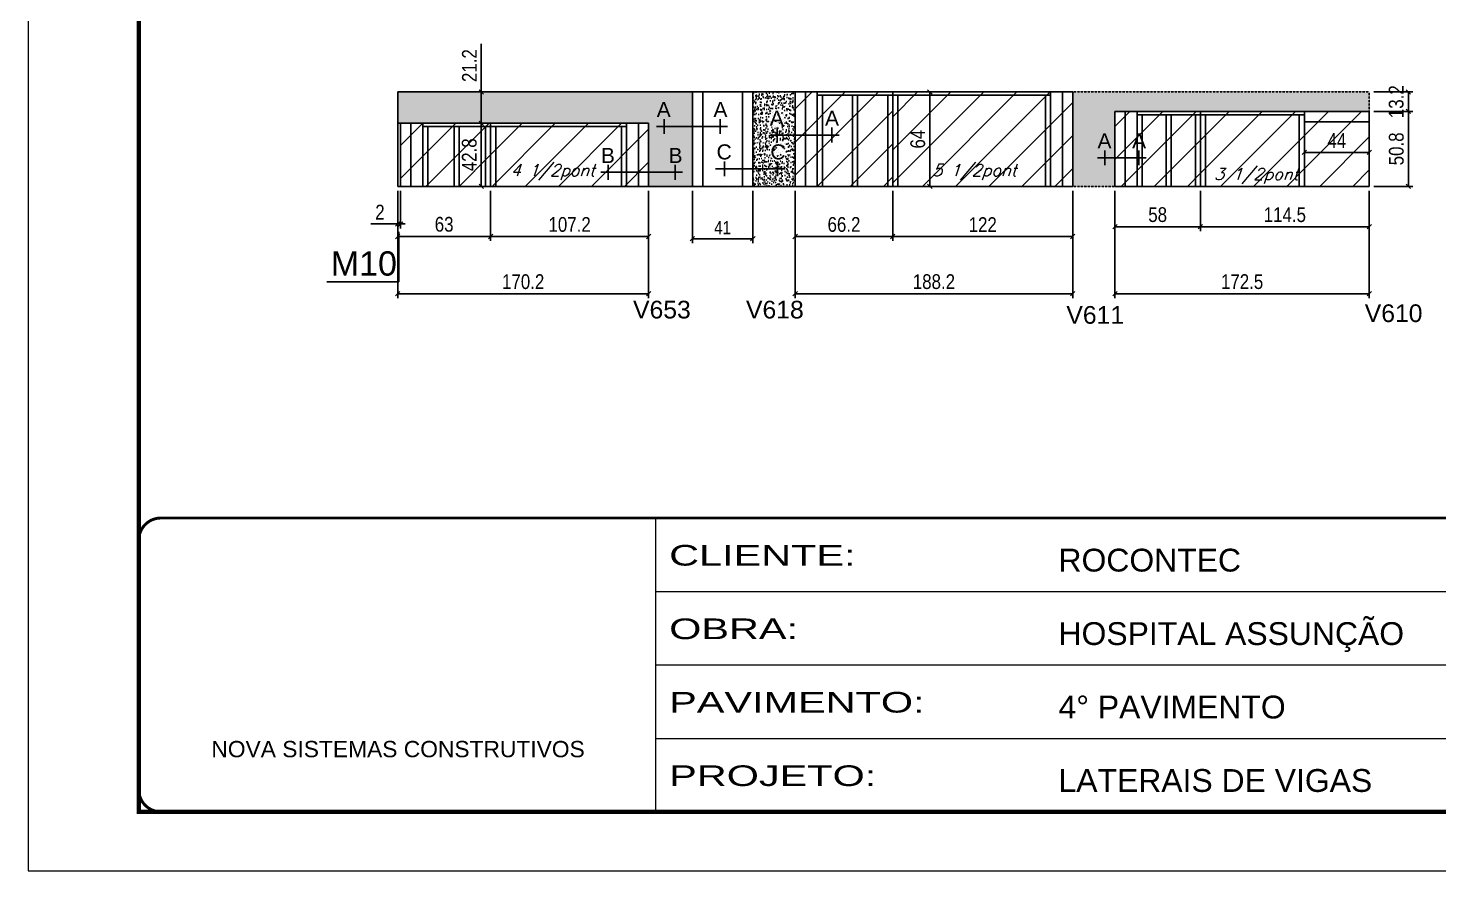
# Model space of a CAD drawing. Extents: x -20960 to -5926, y -2106 to 21915.
# Drawn here: x -9037 to -8080, y 7082 to 7654 of the extents above; entities that cross this region are included whole.
import ezdxf
from ezdxf.enums import TextEntityAlignment as Align

# ---------------------------------------------------------------- set-up
doc = ezdxf.new("R2010")
doc.units = 0
doc.linetypes.add('CONTINUO', pattern=[0])
doc.linetypes.add('DASHED', pattern=[0.75, 0.5, -0.25])
for name, color, linetype in [('5', 5, 'Continuous'), ('COTA', 241, 'Continuous'), ('detalhes', 4, 'Continuous'), ('NOMENCLATURA', 7, 'Continuous'), ('Painéis', 200, 'Continuous'), ('SARR_2.2x7', 40, 'Continuous'), ('SARR_3.5x7', 81, 'Continuous'), ('texto', 7, 'Continuous')]:
    doc.layers.add(name, color=color, linetype=linetype)
for name, color, linetype, lineweight in [('Folhas', 255, 'Continuous', 9), ('Hachura', 251, 'Continuous', 9), ('SARRAFO DE PRESSAO', 251, 'DASHED', 9)]:
    doc.layers.add(name, color=color, linetype=linetype, lineweight=lineweight)
doc.styles.add('ARIAL', font='arial.ttf')
doc.styles.add('COTA TECNICA', font='techl___.ttf', dxfattribs={"height": 10})
doc.styles.add('COTA TECNICA-50', font='techl___.ttf', dxfattribs={"height": 9})
doc.styles.add('Romans', font='romans.shx')
doc.styles.get("Standard").update_dxf_attribs({"font": 'arial.ttf'})
doc.styles.add('Tecnologia', font='')
doc.styles.get('Tecnologia').set_extended_font_data('Forgotten Futurist')
doc.dimstyles.new('COTA PAINEL-50', dxfattribs={"dimtxt": 9, "dimasz": 3, "dimexe": 3, "dimexo": 3, "dimgap": 3, "dimtad": 1, "dimdec": 1, "dimzin": 12, "dimdsep": 46, "dimtxsty": 'COTA TECNICA-50', "dimblk1": 'OBLIQUE', "dimblk2": 'OBLIQUE', "dimsah": 1, "dimcen": 0.9, "dimclrd": 4, "dimclre": 4, "dimclrt": 240, "dimadec": 1, "dimazin": 3, "dimtfac": 1, "dimtdec": 1, "dimtmove": 0, "dimatfit": 3, "dimfxl": 1, "dimtolj": 1, "dimtzin": 12, "dimarcsym": 0})
doc.dimstyles.new('PAINEL', dxfattribs={"dimtxt": 10, "dimasz": 3, "dimexe": 3, "dimexo": 3, "dimgap": 3, "dimtad": 1, "dimdec": 1, "dimzin": 12, "dimdsep": 46, "dimtxsty": 'COTA TECNICA', "dimblk1": 'OBLIQUE', "dimblk2": 'OBLIQUE', "dimsah": 1, "dimcen": 0.9, "dimclrd": 4, "dimclre": 4, "dimclrt": 240, "dimadec": 1, "dimazin": 3, "dimtfac": 1, "dimtdec": 1, "dimtmove": 0, "dimatfit": 3, "dimfxl": 1, "dimtolj": 1, "dimtzin": 12, "dimarcsym": 0})
pattern_1 = [(45, (-151002.773, -24254.175), (-11.2253202, 11.2253202), [])]
pattern_2 = [(50, (12456.408, 10028.157), (5.4655401, -0.4781726), [0.5715, -6.2865]), (355, (12456.408, 10028.157), (-1.0573026, 5.7317054), [0.4572, -5.0292175]), (100.451445, (12456.8634, 10028.117), (4.4082374, 5.2535326), [0.4857003, -5.3427073]), (46.1842, (12456.408, 10029.681), (8.1323712, -1.2612698), [0.85725, -9.42975]), (96.635558, (12457.0856, 10029.576), (7.122124, 7.4227837), [0.7285507, -8.0140682]), (351.18415, (12456.408, 10029.681), (7.122124, 7.4227837), [0.685799, -7.543792]), (21, (12457.17, 10029.3), (4.5484317, -3.0679559), [0.5715, -6.2865]), (326, (12457.17, 10029.3), (1.8540609, 5.525639), [0.4572, -5.0292]), (71.451445, (12457.549, 10029.044), (6.4024926, 2.4576831), [0.4857003, -5.3426981]), (37.5, (12456.4079, 10028.1568), (0.0926581, 2.53665117), [0, -4.96824, 0, -5.1054, 0, -5.04825]), (7.5, (12456.408, 10028.1568), (2.00458988, 3.00541724), [0, -2.91084, 0, -4.85394, 0, -1.92405]), (327.5, (12454.7086, 10028.1568), (4.06771786, -0.17186232), [0, -1.905, 0, -5.9436, 0, -7.8867]), (317.5, (12453.9466, 10028.157), (4.44387544, 0.76279473), [0, -2.4765, 0, -3.94716, 0, -5.6007])]

# ---------------------------------------------------------------- blocks, each defined once
blk = doc.blocks.new('9999999999')
at = {"color": 30, "linetype": 'CONTINUO'}
for p, q in [((98564.56, 34230.21), (98564.56, 34429.45)), ((98564.56, 34379.64), (99583.98, 34379.64)), ((98564.56, 34329.83), (99487.98, 34329.83)), ((98564.56, 34280.02), (99487.98, 34280.02))]:
    blk.add_line(p, q, dxfattribs=at)
at = {"color": 30, "linetype": 'CONTINUO', "const_width": 2}
blk.add_lwpolyline([(99583.98, 34230.21), (99583.98, 34414.45, 0.414214), (99568.98, 34429.45), (98228.98, 34429.45, 0.414214), (98213.98, 34414.45), (98213.98, 34245.21, 0.414214), (98228.98, 34230.21), (99583.98, 34230.21)], format="xyb", dxfattribs=at)
at = {"layer": 'Folhas'}
blk.add_lwpolyline([(98138.98, 34190.21), (99623.98, 34190.21), (99623.98, 35240.21), (98138.98, 35240.21)], close=True, dxfattribs=at)
at = {"layer": 'Folhas', "color": 30, "const_width": 3}
blk.add_lwpolyline([(98213.98, 34230.21), (99583.98, 34230.21), (99583.98, 35200.21), (98213.98, 35200.21)], close=True, dxfattribs=at)
at = {"color": 7, "linetype": 'Continuous', "ltscale": 5, "style": 'ARIAL'}
for s, height, p in [('ROCONTEC', 15.483, (98837.68, 34393.13)), ('HOSPITAL ASSUNÇÃO', 15.4829, (98837.68, 34343.32)), ('4° PAVIMENTO', 15.4829, (98837.68, 34293.51)), ('NOVA SISTEMAS CONSTRUTIVOS', 11.0592, (98263.19, 34267.21)), ('LATERAIS DE VIGAS', 15.4829, (98837.68, 34243.7))]:
    blk.add_text(s, height=height, dxfattribs=at).set_placement(p)
at = {"layer": 'Folhas', "color": 7, "style": 'Tecnologia', "width": 1.5}
for s, p in [('CLIENTE:', (98573.65, 34397.17)), ('OBRA:', (98573.65, 34347.31)), ('PAVIMENTO:', (98573.65, 34297.5)), ('PROJETO:', (98573.65, 34247.69))]:
    blk.add_text(s, height=14, dxfattribs=at).set_placement(p)
blk = doc.blocks.new('_Oblique')
at = {"color": 0, "linetype": 'ByBlock', "lineweight": -2}
blk.add_line((-0.5, -0.5), (0.5, 0.5), dxfattribs=at)
blk = doc.blocks.new('*D1857')
at = {"layer": 'COTA', "color": 4, "linetype": 'ByBlock', "lineweight": -2, "transparency": 16777216}
for p, q in [((-8300.06, 7543.63), (-8300.06, 7470.84)), ((-8127.56, 7543.63), (-8127.56, 7470.84)), ((-8300.06, 7473.84), (-8127.56, 7473.84))]:
    blk.add_line(p, q, dxfattribs=at)
at = {"layer": 'Defpoints', "color": 0, "linetype": 'ByBlock', "transparency": 16777216}
for p in [(-8300.06, 7546.63), (-8127.56, 7546.63), (-8127.56, 7473.84)]:
    blk.add_point(p, dxfattribs=at)
at = {"layer": 'COTA', "color": 4, "linetype": 'ByBlock', "lineweight": -2, "transparency": 16777216, "xscale": 3, "yscale": 3, "zscale": 3, "rotation": 180}
blk.add_blockref('_Oblique', (-8300.06, 7473.84), dxfattribs=at)
at = {"layer": 'COTA', "color": 4, "linetype": 'ByBlock', "lineweight": -2, "transparency": 16777216, "xscale": 3, "yscale": 3, "zscale": 3}
blk.add_blockref('_Oblique', (-8127.56, 7473.84), dxfattribs=at)
at = {"layer": 'COTA', "color": 240, "linetype": 'ByBlock', "transparency": 16777216, "insert": (-8213.81, 7481.95), "char_height": 10, "attachment_point": 5, "style": 'COTA TECNICA'}
blk.add_mtext('\\A1;172.5', dxfattribs=at)
blk = doc.blocks.new('*D1865')
at = {"layer": 'COTA', "color": 4, "lineweight": -2, "ltscale": 25, "transparency": 16777216}
for p, q in [((-8171.56, 7587.43), (-8171.56, 7566.61)), ((-8127.56, 7587.43), (-8127.56, 7566.61)), ((-8171.56, 7569.61), (-8127.56, 7569.61))]:
    blk.add_line(p, q, dxfattribs=at)
at = {"layer": 'Defpoints', "color": 0, "ltscale": 25, "transparency": 16777216}
for p in [(-8171.56, 7590.43), (-8127.56, 7590.43), (-8127.56, 7569.61)]:
    blk.add_point(p, dxfattribs=at)
at = {"layer": 'COTA', "color": 4, "lineweight": -2, "ltscale": 25, "transparency": 16777216, "xscale": 3, "yscale": 3, "zscale": 3, "rotation": 180}
blk.add_blockref('_Oblique', (-8171.56, 7569.61), dxfattribs=at)
at = {"layer": 'COTA', "color": 4, "lineweight": -2, "ltscale": 25, "transparency": 16777216, "xscale": 3, "yscale": 3, "zscale": 3}
blk.add_blockref('_Oblique', (-8127.56, 7569.61), dxfattribs=at)
at = {"layer": 'COTA', "color": 240, "ltscale": 25, "transparency": 16777216, "insert": (-8149.56, 7577.69), "char_height": 10, "attachment_point": 5, "style": 'COTA TECNICA'}
blk.add_mtext('\\A1;44', dxfattribs=at)
blk = doc.blocks.new('*D1866')
at = {"layer": 'COTA', "color": 4, "lineweight": -2, "ltscale": 25, "transparency": 16777216}
for p, q in [((-8242.06, 7543.63), (-8242.06, 7516.25)), ((-8127.56, 7543.63), (-8127.56, 7516.25)), ((-8242.06, 7519.25), (-8127.56, 7519.25))]:
    blk.add_line(p, q, dxfattribs=at)
at = {"layer": 'Defpoints', "color": 0, "ltscale": 25, "transparency": 16777216}
for p in [(-8242.06, 7546.63), (-8127.56, 7546.63), (-8127.56, 7519.25)]:
    blk.add_point(p, dxfattribs=at)
at = {"layer": 'COTA', "color": 4, "lineweight": -2, "ltscale": 25, "transparency": 16777216, "xscale": 3, "yscale": 3, "zscale": 3, "rotation": 180}
blk.add_blockref('_Oblique', (-8242.06, 7519.25), dxfattribs=at)
at = {"layer": 'COTA', "color": 4, "lineweight": -2, "ltscale": 25, "transparency": 16777216, "xscale": 3, "yscale": 3, "zscale": 3}
blk.add_blockref('_Oblique', (-8127.56, 7519.25), dxfattribs=at)
at = {"layer": 'COTA', "color": 240, "ltscale": 25, "transparency": 16777216, "insert": (-8184.81, 7527.36), "char_height": 10, "attachment_point": 5, "style": 'COTA TECNICA'}
blk.add_mtext('\\A1;114.5', dxfattribs=at)
blk = doc.blocks.new('*D1867')
at = {"layer": 'COTA', "color": 4, "lineweight": -2, "ltscale": 25, "transparency": 16777216}
for p, q in [((-8300.06, 7543.63), (-8300.06, 7516.25)), ((-8242.06, 7543.63), (-8242.06, 7516.25)), ((-8300.06, 7519.25), (-8242.06, 7519.25))]:
    blk.add_line(p, q, dxfattribs=at)
at = {"layer": 'Defpoints', "color": 0, "ltscale": 25, "transparency": 16777216}
for p in [(-8300.06, 7546.63), (-8242.06, 7546.63), (-8242.06, 7519.25)]:
    blk.add_point(p, dxfattribs=at)
at = {"layer": 'COTA', "color": 4, "lineweight": -2, "ltscale": 25, "transparency": 16777216, "xscale": 3, "yscale": 3, "zscale": 3, "rotation": 180}
blk.add_blockref('_Oblique', (-8300.06, 7519.25), dxfattribs=at)
at = {"layer": 'COTA', "color": 4, "lineweight": -2, "ltscale": 25, "transparency": 16777216, "xscale": 3, "yscale": 3, "zscale": 3}
blk.add_blockref('_Oblique', (-8242.06, 7519.25), dxfattribs=at)
at = {"layer": 'COTA', "color": 240, "ltscale": 25, "transparency": 16777216, "insert": (-8271.06, 7527.38), "char_height": 10, "attachment_point": 5, "style": 'COTA TECNICA'}
blk.add_mtext('\\A1;58', dxfattribs=at)
blk = doc.blocks.new('*D1839')
at = {"layer": 'COTA', "color": 4, "lineweight": -2, "ltscale": 25, "transparency": 16777216}
for p, q in [((-8124.56, 7597.43), (-8098.05, 7597.43)), ((-8101.05, 7546.63), (-8101.05, 7597.43)), ((-8124.56, 7546.63), (-8098.05, 7546.63))]:
    blk.add_line(p, q, dxfattribs=at)
at = {"layer": 'Defpoints', "color": 0, "ltscale": 25, "transparency": 16777216}
for p in [(-8127.56, 7597.43), (-8101.05, 7597.43), (-8127.56, 7546.63)]:
    blk.add_point(p, dxfattribs=at)
at = {"layer": 'COTA', "color": 4, "lineweight": -2, "ltscale": 25, "transparency": 16777216, "xscale": 3, "yscale": 3, "zscale": 3}
for p, rotation in [((-8101.05, 7597.43), 90), ((-8101.05, 7546.63), 270)]:
    blk.add_blockref('_Oblique', p, dxfattribs=dict(at, rotation=rotation))
at = {"layer": 'COTA', "color": 240, "ltscale": 25, "transparency": 16777216, "insert": (-8109.18, 7572.03), "char_height": 10, "attachment_point": 5, "rotation": 90, "style": 'COTA TECNICA'}
blk.add_mtext('\\A1;50.8', dxfattribs=at)
blk = doc.blocks.new('*D1840')
at = {"layer": 'COTA', "color": 4, "lineweight": -2, "ltscale": 25, "transparency": 16777216}
for p, q in [((-8124.56, 7610.63), (-8098.05, 7610.63)), ((-8101.05, 7597.43), (-8101.05, 7610.63)), ((-8124.56, 7597.43), (-8098.05, 7597.43))]:
    blk.add_line(p, q, dxfattribs=at)
at = {"layer": 'Defpoints', "color": 0, "ltscale": 25, "transparency": 16777216}
for p in [(-8127.56, 7610.63), (-8101.05, 7610.63), (-8127.56, 7597.43)]:
    blk.add_point(p, dxfattribs=at)
at = {"layer": 'COTA', "color": 4, "lineweight": -2, "ltscale": 25, "transparency": 16777216, "xscale": 3, "yscale": 3, "zscale": 3}
for p, rotation in [((-8101.05, 7610.63), 90), ((-8101.05, 7597.43), 270)]:
    blk.add_blockref('_Oblique', p, dxfattribs=dict(at, rotation=rotation))
at = {"layer": 'COTA', "color": 240, "ltscale": 25, "transparency": 16777216, "insert": (-8109.27, 7604.03), "char_height": 10, "attachment_point": 5, "rotation": 90, "style": 'COTA TECNICA'}
blk.add_mtext('\\A1;13.2', dxfattribs=at)
blk = doc.blocks.new('*D1875')
at = {"layer": 'COTA', "color": 4, "lineweight": -2, "ltscale": 25, "transparency": 16777216}
for p, q in [((-8786.44, 7543.63), (-8786.44, 7518.14)), ((-8784.44, 7543.63), (-8784.44, 7518.14)), ((-8786.44, 7521.14), (-8804.55, 7521.14)), ((-8784.44, 7521.14), (-8786.44, 7521.14)), ((-8784.44, 7521.14), (-8781.44, 7521.14))]:
    blk.add_line(p, q, dxfattribs=at)
at = {"layer": 'Defpoints', "color": 0, "ltscale": 25, "transparency": 16777216}
for p in [(-8786.44, 7546.63), (-8784.44, 7546.63), (-8786.44, 7521.14)]:
    blk.add_point(p, dxfattribs=at)
at = {"layer": 'COTA', "color": 4, "lineweight": -2, "ltscale": 25, "transparency": 16777216, "xscale": 3, "yscale": 3, "zscale": 3}
blk.add_blockref('_Oblique', (-8786.44, 7521.14), dxfattribs=at)
at = {"layer": 'COTA', "color": 4, "lineweight": -2, "ltscale": 25, "transparency": 16777216, "xscale": 3, "yscale": 3, "zscale": 3, "rotation": 180}
blk.add_blockref('_Oblique', (-8784.44, 7521.14), dxfattribs=at)
at = {"layer": 'COTA', "color": 240, "ltscale": 25, "transparency": 16777216, "insert": (-8798.49, 7529.14), "char_height": 10, "attachment_point": 5, "style": 'COTA TECNICA'}
blk.add_mtext('\\A1;2', dxfattribs=at)
blk = doc.blocks.new('*D1876')
at = {"layer": 'COTA', "color": 4, "lineweight": -2, "ltscale": 25, "transparency": 16777216}
for p, q in [((-8786.44, 7543.63), (-8786.44, 7509.62)), ((-8723.44, 7543.63), (-8723.44, 7509.62)), ((-8786.44, 7512.62), (-8723.44, 7512.62))]:
    blk.add_line(p, q, dxfattribs=at)
at = {"layer": 'Defpoints', "color": 0, "ltscale": 25, "transparency": 16777216}
for p in [(-8786.44, 7546.63), (-8723.44, 7546.63), (-8723.44, 7512.62)]:
    blk.add_point(p, dxfattribs=at)
at = {"layer": 'COTA', "color": 4, "lineweight": -2, "ltscale": 25, "transparency": 16777216, "xscale": 3, "yscale": 3, "zscale": 3, "rotation": 180}
blk.add_blockref('_Oblique', (-8786.44, 7512.62), dxfattribs=at)
at = {"layer": 'COTA', "color": 4, "lineweight": -2, "ltscale": 25, "transparency": 16777216, "xscale": 3, "yscale": 3, "zscale": 3}
blk.add_blockref('_Oblique', (-8723.44, 7512.62), dxfattribs=at)
at = {"layer": 'COTA', "color": 240, "ltscale": 25, "transparency": 16777216, "insert": (-8754.94, 7520.84), "char_height": 10, "attachment_point": 5, "style": 'COTA TECNICA'}
blk.add_mtext('\\A1;63', dxfattribs=at)
blk = doc.blocks.new('*D1877')
at = {"layer": 'COTA', "color": 4, "lineweight": -2, "ltscale": 25, "transparency": 16777216}
for p, q in [((-8723.44, 7543.63), (-8723.44, 7509.62)), ((-8616.24, 7543.63), (-8616.24, 7509.62)), ((-8723.44, 7512.62), (-8616.24, 7512.62))]:
    blk.add_line(p, q, dxfattribs=at)
at = {"layer": 'Defpoints', "color": 0, "ltscale": 25, "transparency": 16777216}
for p in [(-8723.44, 7546.63), (-8616.24, 7546.63), (-8616.24, 7512.62)]:
    blk.add_point(p, dxfattribs=at)
at = {"layer": 'COTA', "color": 4, "lineweight": -2, "ltscale": 25, "transparency": 16777216, "xscale": 3, "yscale": 3, "zscale": 3, "rotation": 180}
blk.add_blockref('_Oblique', (-8723.44, 7512.62), dxfattribs=at)
at = {"layer": 'COTA', "color": 4, "lineweight": -2, "ltscale": 25, "transparency": 16777216, "xscale": 3, "yscale": 3, "zscale": 3}
blk.add_blockref('_Oblique', (-8616.24, 7512.62), dxfattribs=at)
at = {"layer": 'COTA', "color": 240, "ltscale": 25, "transparency": 16777216, "insert": (-8669.84, 7520.72), "char_height": 10, "attachment_point": 5, "style": 'COTA TECNICA'}
blk.add_mtext('\\A1;107.2', dxfattribs=at)
blk = doc.blocks.new('*D1878')
at = {"layer": 'COTA', "color": 4, "lineweight": -2, "ltscale": 25, "transparency": 16777216}
for p, q in [((-8516.9, 7543.63), (-8516.9, 7509.62)), ((-8450.69, 7543.63), (-8450.69, 7509.62)), ((-8516.9, 7512.62), (-8450.69, 7512.62))]:
    blk.add_line(p, q, dxfattribs=at)
at = {"layer": 'Defpoints', "color": 0, "ltscale": 25, "transparency": 16777216}
for p in [(-8516.9, 7546.63), (-8450.69, 7546.63), (-8450.69, 7512.62)]:
    blk.add_point(p, dxfattribs=at)
at = {"layer": 'COTA', "color": 4, "lineweight": -2, "ltscale": 25, "transparency": 16777216, "xscale": 3, "yscale": 3, "zscale": 3, "rotation": 180}
blk.add_blockref('_Oblique', (-8516.9, 7512.62), dxfattribs=at)
at = {"layer": 'COTA', "color": 4, "lineweight": -2, "ltscale": 25, "transparency": 16777216, "xscale": 3, "yscale": 3, "zscale": 3}
blk.add_blockref('_Oblique', (-8450.69, 7512.62), dxfattribs=at)
at = {"layer": 'COTA', "color": 240, "ltscale": 25, "transparency": 16777216, "insert": (-8483.79, 7520.72), "char_height": 10, "attachment_point": 5, "style": 'COTA TECNICA'}
blk.add_mtext('\\A1;66.2', dxfattribs=at)
blk = doc.blocks.new('*D1879')
at = {"layer": 'COTA', "color": 4, "lineweight": -2, "ltscale": 25, "transparency": 16777216}
for p, q in [((-8450.69, 7543.63), (-8450.69, 7509.62)), ((-8328.69, 7543.63), (-8328.69, 7509.62)), ((-8450.69, 7512.62), (-8328.69, 7512.62))]:
    blk.add_line(p, q, dxfattribs=at)
at = {"layer": 'Defpoints', "color": 0, "ltscale": 25, "transparency": 16777216}
for p in [(-8450.69, 7546.63), (-8328.69, 7546.63), (-8328.69, 7512.62)]:
    blk.add_point(p, dxfattribs=at)
at = {"layer": 'COTA', "color": 4, "lineweight": -2, "ltscale": 25, "transparency": 16777216, "xscale": 3, "yscale": 3, "zscale": 3, "rotation": 180}
blk.add_blockref('_Oblique', (-8450.69, 7512.62), dxfattribs=at)
at = {"layer": 'COTA', "color": 4, "lineweight": -2, "ltscale": 25, "transparency": 16777216, "xscale": 3, "yscale": 3, "zscale": 3}
blk.add_blockref('_Oblique', (-8328.69, 7512.62), dxfattribs=at)
at = {"layer": 'COTA', "color": 240, "ltscale": 25, "transparency": 16777216, "insert": (-8389.69, 7520.68), "char_height": 10, "attachment_point": 5, "style": 'COTA TECNICA'}
blk.add_mtext('\\A1;122', dxfattribs=at)
blk = doc.blocks.new('*D1880')
at = {"layer": 'COTA', "color": 4, "lineweight": -2, "ltscale": 25, "transparency": 16777216}
for p, q in [((-8726.44, 7589.43), (-8732.75, 7589.43)), ((-8729.75, 7546.63), (-8729.75, 7589.43)), ((-8726.44, 7546.63), (-8732.75, 7546.63))]:
    blk.add_line(p, q, dxfattribs=at)
at = {"layer": 'Defpoints', "color": 0, "ltscale": 25, "transparency": 16777216}
for p in [(-8729.75, 7589.43), (-8723.44, 7589.43), (-8723.44, 7546.63)]:
    blk.add_point(p, dxfattribs=at)
at = {"layer": 'COTA', "color": 4, "lineweight": -2, "ltscale": 25, "transparency": 16777216, "xscale": 3, "yscale": 3, "zscale": 3}
for p, rotation in [((-8729.75, 7589.43), 90), ((-8729.75, 7546.63), 270)]:
    blk.add_blockref('_Oblique', p, dxfattribs=dict(at, rotation=rotation))
at = {"layer": 'COTA', "color": 240, "ltscale": 25, "transparency": 16777216, "insert": (-8737.85, 7568.03), "char_height": 10, "attachment_point": 5, "rotation": 90, "style": 'COTA TECNICA'}
blk.add_mtext('\\A1;42.8', dxfattribs=at)
blk = doc.blocks.new('*D1844')
at = {"layer": 'COTA', "color": 4, "lineweight": -2, "ltscale": 25, "transparency": 16777216}
for p, q in [((-8729.75, 7610.63), (-8729.75, 7643.36)), ((-8716.19, 7610.63), (-8732.75, 7610.63)), ((-8729.75, 7589.43), (-8729.75, 7610.63)), ((-8726.44, 7589.43), (-8732.75, 7589.43))]:
    blk.add_line(p, q, dxfattribs=at)
at = {"layer": 'Defpoints', "color": 0, "ltscale": 25, "transparency": 16777216}
for p in [(-8729.75, 7610.63), (-8713.19, 7610.63), (-8723.44, 7589.43)]:
    blk.add_point(p, dxfattribs=at)
at = {"layer": 'COTA', "color": 4, "lineweight": -2, "ltscale": 25, "transparency": 16777216, "xscale": 3, "yscale": 3, "zscale": 3}
for p, rotation in [((-8729.75, 7610.63), 90), ((-8729.75, 7589.43), 270)]:
    blk.add_blockref('_Oblique', p, dxfattribs=dict(at, rotation=rotation))
at = {"layer": 'COTA', "color": 240, "ltscale": 25, "transparency": 16777216, "insert": (-8737.81, 7628.5), "char_height": 10, "attachment_point": 5, "rotation": 90, "style": 'COTA TECNICA'}
blk.add_mtext('\\A1;21.2', dxfattribs=at)
blk = doc.blocks.new('*D1881')
at = {"layer": 'COTA', "color": 4, "lineweight": -2, "ltscale": 25, "transparency": 16777216}
for p, q in [((-8447.69, 7610.63), (-8422.59, 7610.63)), ((-8425.59, 7610.63), (-8425.59, 7546.63)), ((-8447.69, 7546.63), (-8422.59, 7546.63))]:
    blk.add_line(p, q, dxfattribs=at)
at = {"layer": 'Defpoints', "color": 0, "ltscale": 25, "transparency": 16777216}
for p in [(-8450.69, 7610.63), (-8450.69, 7546.63), (-8425.59, 7546.63)]:
    blk.add_point(p, dxfattribs=at)
at = {"layer": 'COTA', "color": 4, "lineweight": -2, "ltscale": 25, "transparency": 16777216, "xscale": 3, "yscale": 3, "zscale": 3}
for p, rotation in [((-8425.59, 7610.63), 90), ((-8425.59, 7546.63), 270)]:
    blk.add_blockref('_Oblique', p, dxfattribs=dict(at, rotation=rotation))
at = {"layer": 'COTA', "color": 240, "ltscale": 25, "transparency": 16777216, "insert": (-8433.7, 7578.63), "char_height": 10, "attachment_point": 5, "rotation": 90, "style": 'COTA TECNICA'}
blk.add_mtext('\\A1;64', dxfattribs=at)
blk = doc.blocks.new('*D1882')
at = {"layer": 'COTA', "color": 4, "lineweight": -2, "ltscale": 25, "transparency": 16777216}
for p, q in [((-8786.44, 7543.63), (-8786.44, 7470.84)), ((-8616.24, 7543.63), (-8616.24, 7470.84)), ((-8786.44, 7473.84), (-8616.24, 7473.84))]:
    blk.add_line(p, q, dxfattribs=at)
at = {"layer": 'Defpoints', "color": 0, "ltscale": 25, "transparency": 16777216}
for p in [(-8786.44, 7546.63), (-8616.24, 7546.63), (-8616.24, 7473.84)]:
    blk.add_point(p, dxfattribs=at)
at = {"layer": 'COTA', "color": 4, "lineweight": -2, "ltscale": 25, "transparency": 16777216, "xscale": 3, "yscale": 3, "zscale": 3, "rotation": 180}
blk.add_blockref('_Oblique', (-8786.44, 7473.84), dxfattribs=at)
at = {"layer": 'COTA', "color": 4, "lineweight": -2, "ltscale": 25, "transparency": 16777216, "xscale": 3, "yscale": 3, "zscale": 3}
blk.add_blockref('_Oblique', (-8616.24, 7473.84), dxfattribs=at)
at = {"layer": 'COTA', "color": 240, "ltscale": 25, "transparency": 16777216, "insert": (-8701.34, 7481.94), "char_height": 10, "attachment_point": 5, "style": 'COTA TECNICA'}
blk.add_mtext('\\A1;170.2', dxfattribs=at)
blk = doc.blocks.new('*D1883')
at = {"layer": 'COTA', "color": 4, "lineweight": -2, "ltscale": 25, "transparency": 16777216}
for p, q in [((-8516.9, 7543.63), (-8516.9, 7470.84)), ((-8328.69, 7543.63), (-8328.69, 7470.84)), ((-8516.9, 7473.84), (-8328.69, 7473.84))]:
    blk.add_line(p, q, dxfattribs=at)
at = {"layer": 'Defpoints', "color": 0, "ltscale": 25, "transparency": 16777216}
for p in [(-8516.9, 7546.63), (-8328.69, 7546.63), (-8328.69, 7473.84)]:
    blk.add_point(p, dxfattribs=at)
at = {"layer": 'COTA', "color": 4, "lineweight": -2, "ltscale": 25, "transparency": 16777216, "xscale": 3, "yscale": 3, "zscale": 3, "rotation": 180}
blk.add_blockref('_Oblique', (-8516.9, 7473.84), dxfattribs=at)
at = {"layer": 'COTA', "color": 4, "lineweight": -2, "ltscale": 25, "transparency": 16777216, "xscale": 3, "yscale": 3, "zscale": 3}
blk.add_blockref('_Oblique', (-8328.69, 7473.84), dxfattribs=at)
at = {"layer": 'COTA', "color": 240, "ltscale": 25, "transparency": 16777216, "insert": (-8422.79, 7481.94), "char_height": 10, "attachment_point": 5, "style": 'COTA TECNICA'}
blk.add_mtext('\\A1;188.2', dxfattribs=at)
blk = doc.blocks.new('*D1856')
at = {"layer": 'COTA', "color": 4, "lineweight": -2, "transparency": 16777216}
for p, q in [((-8586.57, 7543.63), (-8586.57, 7508.12)), ((-8545.57, 7543.63), (-8545.57, 7508.12)), ((-8586.57, 7511.12), (-8545.57, 7511.12))]:
    blk.add_line(p, q, dxfattribs=at)
at = {"layer": 'Defpoints', "color": 0, "transparency": 16777216}
for p in [(-8586.57, 7546.63), (-8545.57, 7546.63), (-8545.57, 7511.12)]:
    blk.add_point(p, dxfattribs=at)
at = {"layer": 'COTA', "color": 4, "lineweight": -2, "transparency": 16777216, "xscale": 3, "yscale": 3, "zscale": 3, "rotation": 180}
blk.add_blockref('_Oblique', (-8586.57, 7511.12), dxfattribs=at)
at = {"layer": 'COTA', "color": 4, "lineweight": -2, "transparency": 16777216, "xscale": 3, "yscale": 3, "zscale": 3}
blk.add_blockref('_Oblique', (-8545.57, 7511.12), dxfattribs=at)
at = {"layer": 'COTA', "color": 240, "transparency": 16777216, "insert": (-8566.07, 7518.69), "char_height": 9, "attachment_point": 5, "style": 'COTA TECNICA-50'}
blk.add_mtext('\\A1;41', dxfattribs=at)

msp = doc.modelspace()

# ---------------------------------------------------------------- hatches: boundary and pattern name
at = {"layer": 'COTA', "linetype": 'ByBlock'}
h = msp.add_hatch(dxfattribs=at)
h.set_pattern_fill('AR-CONC', color=256, scale=0.03)
h.set_pattern_definition(pattern_2)
h.paths.add_polyline_path([(-8586.57, 7610.63), (-8786.44, 7610.63), (-8786.44, 7589.43), (-8616.24, 7589.43), (-8616.24, 7546.63), (-8586.57, 7546.63)])
h.paths.add_polyline_path([(-8613.36, 7591.04), (-8598.69, 7591.04), (-8598.69, 7606.37), (-8613.36, 7606.37)], flags=24)
h.paths.add_polyline_path([(-8605.34, 7559.9), (-8590.71, 7559.9), (-8590.71, 7575.23), (-8605.34, 7575.23)], flags=24)
h = msp.add_hatch(dxfattribs=at)
h.set_pattern_fill('AR-CONC', color=256, scale=0.03)
h.set_pattern_definition(pattern_2)
h.paths.add_polyline_path([(-8545.57, 7546.63), (-8516.9, 7546.63), (-8516.9, 7610.63), (-8545.57, 7610.63)])
h.paths.add_polyline_path([(-8536.37, 7562.06), (-8520.77, 7562.06), (-8520.77, 7577.91), (-8536.37, 7577.91)], flags=24)
h.paths.add_polyline_path([(-8536.69, 7585.18), (-8522.02, 7585.18), (-8522.02, 7600.51), (-8536.69, 7600.51)], flags=24)
h = msp.add_hatch(dxfattribs=at)
h.set_pattern_fill('AR-CONC', color=256, scale=0.03)
h.set_pattern_definition([(50, (-151002.773, -24254.1754), (5.46554007, -0.47817257), [0.5715, -6.2865]), (355, (-151002.773, -24254.1754), (-1.05730264, 5.73170536), [0.4572, -5.02921753]), (100.4514447, (-151002.3174, -24254.215), (4.40823741, 5.25353256), [0.48570026, -5.34270734]), (46.1842, (-151002.773, -24252.6514), (8.13237123, -1.26126984), [0.85725, -9.42975]), (96.6355576, (-151002.095, -24252.7565), (7.12212402, 7.42278374), [0.7285507, -8.01406824]), (351.184151, (-151002.773, -24252.651), (7.122124, 7.42278374), [0.685799, -7.54379196]), (21, (-151002.011, -24253.0324), (4.54843174, -3.06795595), [0.5715, -6.2865]), (326, (-151002.011, -24253.0324), (1.85406085, 5.52563898), [0.4572, -5.0292]), (71.451445, (-151001.632, -24253.288), (6.40249258, 2.45768307), [0.48570026, -5.34269813]), (37.5, (-151002.7729, -24254.1754), (0.092658098, 2.536651166), [0, -4.96824, 0, -5.1054, 0, -5.04825]), (7.5, (-151002.773, -24254.1754), (2.004589875, 3.005417245), [0, -2.91084, 0, -4.85394, 0, -1.92405]), (327.5, (-151004.4721, -24254.1754), (4.067717855, -0.17186232), [0, -1.905, 0, -5.9436, 0, -7.8867]), (317.5, (-151005.234, -24254.1754), (4.44387544, 0.76279473), [0, -2.4765, 0, -3.94716, 0, -5.6007])])
h.paths.add_polyline_path([(-8328.69, 7546.63), (-8300.06, 7546.63), (-8300.06, 7597.43), (-8127.56, 7597.43), (-8127.56, 7610.63), (-8328.69, 7610.63)])
at = {"layer": 'Hachura', "ltscale": 25}
h = msp.add_hatch(dxfattribs=at)
h.set_pattern_fill('ANSI31', color=256, scale=5)
h.set_pattern_definition([(45, (12456.408, 10028.157), (-11.22532, 11.22532), [])])
h.paths.add_polyline_path([(-8450.69, 7610.63), (-8516.9, 7610.63), (-8516.9, 7546.63), (-8450.69, 7546.63)])
h = msp.add_hatch(dxfattribs=at)
h.set_pattern_fill('ANSI31', color=256, scale=5)
h.set_pattern_definition(pattern_1)
h.paths.add_polyline_path([(-8450.69, 7610.63), (-8450.69, 7546.63), (-8328.69, 7546.63), (-8328.69, 7610.63)])
h = msp.add_hatch(dxfattribs=at)
h.set_pattern_fill('ANSI31', color=256, scale=5)
h.set_pattern_definition(pattern_1)
h.paths.add_polyline_path([(-8300.06, 7597.43), (-8300.06, 7546.63), (-8242.06, 7546.63), (-8242.06, 7597.43)])
h = msp.add_hatch(dxfattribs=at)
h.set_pattern_fill('ANSI31', color=256, scale=5)
h.set_pattern_definition(pattern_1)
h.paths.add_polyline_path([(-8242.06, 7546.63), (-8171.56, 7546.63), (-8171.56, 7597.43), (-8242.06, 7597.43)])
h = msp.add_hatch(dxfattribs=at)
h.set_pattern_fill('ANSI31', color=256, scale=5)
h.set_pattern_definition(pattern_1)
h.paths.add_polyline_path([(-8171.56, 7597.43), (-8171.56, 7546.63), (-8127.56, 7546.63), (-8127.56, 7597.43)])
h = msp.add_hatch(dxfattribs=at)
h.set_pattern_fill('ANSI31', color=256, scale=5)
h.set_pattern_definition(pattern_1)
h.paths.add_polyline_path([(-8784.44, 7589.43), (-8784.44, 7546.63), (-8723.44, 7546.63), (-8723.44, 7589.43)])
h = msp.add_hatch(dxfattribs=at)
h.set_pattern_fill('ANSI31', color=256, scale=5)
h.set_pattern_definition(pattern_1)
h.paths.add_polyline_path([(-8723.44, 7589.43), (-8723.44, 7546.63), (-8616.24, 7546.63), (-8616.24, 7589.43)])

# ---------------------------------------------------------------- linework, layer by layer
at = {"layer": 'COTA', "linetype": 'ByBlock'}
for p, q in [((-8786.44, 7610.63), (-8516.9, 7610.63)), ((-8786.44, 7589.43), (-8786.44, 7610.63)), ((-8616.24, 7546.63), (-8516.9, 7546.63))]:
    msp.add_line(p, q, dxfattribs=at)
at = {"layer": 'COTA', "linetype": 'DASHED', "ltscale": 0.3}
for p, q in [((-8328.69, 7610.63), (-8127.56, 7610.63)), ((-8127.56, 7597.43), (-8127.56, 7610.63)), ((-8328.69, 7546.63), (-8300.06, 7546.63))]:
    msp.add_line(p, q, dxfattribs=at)
at = {"layer": 'detalhes'}
for p, q in [((-8562.77, 7587.29), (-8610.83, 7587.29)), ((-8605.83, 7592.29), (-8605.83, 7582.29)), ((-8567.77, 7592.29), (-8567.77, 7582.29)), ((-8529.16, 7586.43), (-8529.16, 7576.43)), ((-8492.09, 7586.43), (-8492.09, 7576.43)), ((-8487.09, 7581.43), (-8534.16, 7581.43)), ((-8306.93, 7571.03), (-8306.93, 7561.03)), ((-8283.85, 7571.03), (-8283.85, 7561.03)), ((-8643.69, 7561.15), (-8643.69, 7551.15)), ((-8598.22, 7561.15), (-8598.22, 7551.15)), ((-8523.77, 7558.57), (-8570.83, 7558.57)), ((-8564.83, 7563.57), (-8564.83, 7553.57)), ((-8528.77, 7563.57), (-8528.77, 7553.57)), ((-8278.85, 7566.03), (-8311.93, 7566.03)), ((-8593.22, 7556.15), (-8648.69, 7556.15))]:
    msp.add_line(p, q, dxfattribs=at)
at = {"layer": 'NOMENCLATURA', "linetype": 'Continuous'}
for p, q in [((-8785.66, 7481.87), (-8785.66, 7515.83)), ((-8834.46, 7481.87), (-8785.66, 7481.87))]:
    msp.add_line(p, q, dxfattribs=at)
at = {"layer": 'Painéis'}
for p, q in [((-8586.57, 7546.63), (-8586.57, 7610.63)), ((-8586.57, 7610.63), (-8545.57, 7610.63)), ((-8545.57, 7546.63), (-8545.57, 7610.63)), ((-8586.57, 7546.63), (-8545.57, 7546.63))]:
    msp.add_line(p, q, dxfattribs=at)
at = {"layer": 'Painéis', "linetype": 'ByBlock'}
for p, q in [((-8516.9, 7610.63), (-8328.69, 7610.63)), ((-8516.9, 7610.63), (-8516.9, 7546.63)), ((-8450.69, 7610.63), (-8450.69, 7546.63)), ((-8328.69, 7610.63), (-8328.69, 7546.63)), ((-8300.06, 7597.43), (-8127.56, 7597.43)), ((-8300.06, 7597.43), (-8300.06, 7546.63)), ((-8242.06, 7597.43), (-8242.06, 7546.63)), ((-8127.56, 7597.43), (-8127.56, 7546.63)), ((-8127.56, 7597.43), (-8127.56, 7546.63)), ((-8786.44, 7589.43), (-8616.24, 7589.43)), ((-8786.44, 7589.43), (-8786.44, 7546.63)), ((-8784.44, 7589.43), (-8784.44, 7546.63)), ((-8723.44, 7589.43), (-8723.44, 7546.63)), ((-8616.24, 7589.43), (-8616.24, 7546.63)), ((-8786.44, 7546.63), (-8616.24, 7546.63)), ((-8516.9, 7546.63), (-8328.69, 7546.63)), ((-8300.06, 7546.63), (-8127.56, 7546.63))]:
    msp.add_line(p, q, dxfattribs=at)
at = {"layer": 'SARR_2.2x7', "linetype": 'Continuous'}
for p, q in [((-8579.57, 7546.63), (-8579.57, 7610.63)), ((-8552.57, 7546.63), (-8552.57, 7610.63)), ((-8509.9, 7546.63), (-8509.9, 7610.63)), ((-8450.69, 7608.43), (-8501.9, 7608.43)), ((-8343.69, 7608.43), (-8450.69, 7608.43)), ((-8335.69, 7546.63), (-8335.69, 7610.63)), ((-8777.44, 7546.63), (-8777.44, 7589.43)), ((-8723.44, 7587.23), (-8769.44, 7587.23)), ((-8631.24, 7587.23), (-8723.44, 7587.23)), ((-8623.24, 7546.63), (-8623.24, 7589.43))]:
    msp.add_line(p, q, dxfattribs=at)
at = {"layer": 'SARR_2.2x7', "linetype": 'Continuous', "ltscale": 50}
for p, q in [((-8293.06, 7597.43), (-8293.06, 7546.63)), ((-8285.06, 7595.23), (-8242.06, 7595.23)), ((-8242.06, 7595.23), (-8171.56, 7595.23)), ((-8171.56, 7590.43), (-8127.56, 7590.43))]:
    msp.add_line(p, q, dxfattribs=at)
at = {"layer": 'SARR_3.5x7'}
for p, q in [((-8501.9, 7610.63), (-8501.9, 7546.63)), ((-8498.4, 7608.43), (-8498.4, 7546.63)), ((-8478.04, 7608.43), (-8478.04, 7546.63)), ((-8474.54, 7608.43), (-8474.54, 7546.63)), ((-8454.15, 7608.43), (-8454.15, 7546.63)), ((-8447.19, 7608.43), (-8447.19, 7546.63)), ((-8347.19, 7608.43), (-8347.19, 7546.63)), ((-8343.69, 7610.63), (-8343.69, 7546.63)), ((-8285.06, 7597.43), (-8285.06, 7546.63)), ((-8171.56, 7597.43), (-8171.56, 7546.63)), ((-8769.44, 7589.43), (-8769.44, 7546.63)), ((-8765.94, 7587.23), (-8765.94, 7546.63)), ((-8748.19, 7587.23), (-8748.19, 7546.63)), ((-8744.69, 7587.23), (-8744.69, 7546.63)), ((-8726.89, 7587.23), (-8726.89, 7546.63)), ((-8719.94, 7587.23), (-8719.94, 7546.63)), ((-8634.74, 7587.23), (-8634.74, 7546.63)), ((-8631.24, 7589.43), (-8631.24, 7546.63)), ((-8281.56, 7595.23), (-8281.56, 7546.63)), ((-8265.31, 7595.23), (-8265.31, 7546.63)), ((-8261.81, 7595.23), (-8261.81, 7546.63)), ((-8245.51, 7595.23), (-8245.51, 7546.63)), ((-8238.56, 7595.23), (-8238.56, 7546.63)), ((-8175.06, 7595.23), (-8175.06, 7546.63))]:
    msp.add_line(p, q, dxfattribs=at)

# ---------------------------------------------------------------- block references
at = {"layer": 'SARRAFO DE PRESSAO', "color": 6, "linetype": 'ByBlock'}
msp.add_blockref('9999999999', (-107175.98, -27107.72), dxfattribs=at)

# ---------------------------------------------------------------- texts
at = {"layer": '5', "linetype": 'Continuous'}
for s, p in [('V653', (-8626.83, 7457.04)), ('V618', (-8550.23, 7457.04)), ('V611', (-8332.98, 7453.44)), ('V610', (-8130.62, 7454.59))]:
    msp.add_text(s, height=12, rotation=0.00004, dxfattribs=at).set_placement(p)
at = {"layer": 'detalhes', "color": 0, "linetype": 'Continuous', "style": 'ARIAL'}
for s, p in [('A', (-8606.03, 7598.7)), ('A', (-8567.57, 7598.7)), ('A', (-8529.36, 7592.85)), ('A', (-8491.9, 7592.85)), ('A', (-8307.13, 7577.45)), ('A', (-8283.65, 7577.45)), ('B', (-8643.89, 7567.56)), ('B', (-8598.03, 7567.56)), ('C', (-8565.03, 7569.99)), ('C', (-8528.57, 7569.99))]:
    msp.add_text(s, height=10.22, dxfattribs=at).set_placement(p, align=Align.MIDDLE_CENTER)
at = {"layer": 'NOMENCLATURA', "linetype": 'Continuous'}
msp.add_text('M10', height=16.5, dxfattribs=at).set_placement((-8831.78, 7486.07))
at = {"layer": 'texto', "color": 2, "char_height": 8, "attachment_point": 5, "style": 'Romans'}
for s, insert in [('{\\Q19;\\C256;4 1/2pont}', (-8681.31, 7556.23)), ('{\\Q19;\\C256;5 1/2pont}', (-8395.4, 7556.23)), ('{\\Q19;\\C256;3 1/2pont}', (-8204.28, 7553.64))]:
    msp.add_mtext(s, dxfattribs=dict(at, insert=insert))

# ---------------------------------------------------------------- dimensions: what is measured, and where the dimension line sits
at = {"layer": 'COTA', "ltscale": 25}
for base, p1, p2, picture, middle in [((-8729.75, 7610.63), (-8723.44, 7589.43), (-8713.19, 7610.63), '*D1844', (-8737.81, 7628.5)), ((-8425.59, 7546.63), (-8450.69, 7610.63), (-8450.69, 7546.63), '*D1881', (-8433.7, 7578.63)), ((-8101.05, 7597.43), (-8127.56, 7546.63), (-8127.56, 7597.43), '*D1839', (-8109.18, 7572.03)), ((-8729.75, 7589.43), (-8723.44, 7546.63), (-8723.44, 7589.43), '*D1880', (-8737.85, 7568.03))]:
    dim = msp.add_linear_dim(base=base, p1=p1, p2=p2, angle=90, dimstyle='PAINEL', dxfattribs=at)
    dim.commit()
    dim.dimension.update_dxf_attribs({"geometry": picture, "text_midpoint": middle})
dim = msp.add_linear_dim(base=(-8101.05, 7610.63), p1=(-8127.56, 7597.43), p2=(-8127.56, 7610.63), angle=90, dimstyle='PAINEL', dxfattribs=at)
dim.commit()
dim.dimension.update_dxf_attribs({"geometry": '*D1840', "text_midpoint": (-8101.05, 7604.03), "dimtype": 160})
for base, p1, p2, picture, middle in [((-8127.56, 7569.61), (-8171.56, 7590.43), (-8127.56, 7590.43), '*D1865', (-8149.56, 7577.69)), ((-8786.44, 7521.14), (-8784.44, 7546.63), (-8786.44, 7546.63), '*D1875', (-8798.49, 7529.14)), ((-8723.44, 7512.62), (-8786.44, 7546.63), (-8723.44, 7546.63), '*D1876', (-8754.94, 7520.84)), ((-8616.24, 7473.84), (-8786.44, 7546.63), (-8616.24, 7546.63), '*D1882', (-8701.34, 7481.94)), ((-8328.69, 7473.84), (-8516.9, 7546.63), (-8328.69, 7546.63), '*D1883', (-8422.79, 7481.94)), ((-8242.06, 7519.25), (-8300.06, 7546.63), (-8242.06, 7546.63), '*D1867', (-8271.06, 7527.38)), ((-8127.56, 7519.25), (-8242.06, 7546.63), (-8127.56, 7546.63), '*D1866', (-8184.81, 7527.36))]:
    dim = msp.add_linear_dim(base=base, p1=p1, p2=p2, dimstyle='PAINEL', dxfattribs=at)
    dim.commit()
    dim.dimension.update_dxf_attribs({"geometry": picture, "text_midpoint": middle})
for base, p1, p2, picture, middle in [((-8616.24, 7512.62), (-8723.44, 7546.63), (-8616.24, 7546.63), '*D1877', (-8669.84, 7520.72)), ((-8450.69, 7512.62), (-8516.9, 7546.63), (-8450.69, 7546.63), '*D1878', (-8483.79, 7520.72)), ((-8328.69, 7512.62), (-8450.69, 7546.63), (-8328.69, 7546.63), '*D1879', (-8389.69, 7520.68))]:
    dim = msp.add_linear_dim(base=base, p1=p1, p2=p2, dimstyle='PAINEL', override={"dimtmove": 1}, dxfattribs=at)
    dim.commit()
    dim.dimension.update_dxf_attribs({"geometry": picture, "text_midpoint": middle})
at = {"layer": 'COTA'}
dim = msp.add_linear_dim(base=(-8545.57, 7511.12), p1=(-8586.57, 7546.63), p2=(-8545.57, 7546.63), dimstyle='COTA PAINEL-50', dxfattribs=at)
dim.commit()
dim.dimension.update_dxf_attribs({"geometry": '*D1856', "text_midpoint": (-8566.07, 7518.69)})
at = {"layer": 'COTA', "linetype": 'ByBlock'}
dim = msp.add_linear_dim(base=(-8127.56, 7473.84), p1=(-8300.06, 7546.63), p2=(-8127.56, 7546.63), dimstyle='PAINEL', dxfattribs=at)
dim.commit()
dim.dimension.update_dxf_attribs({"geometry": '*D1857', "text_midpoint": (-8213.81, 7481.95)})

doc.saveas('drawing.dxf')
